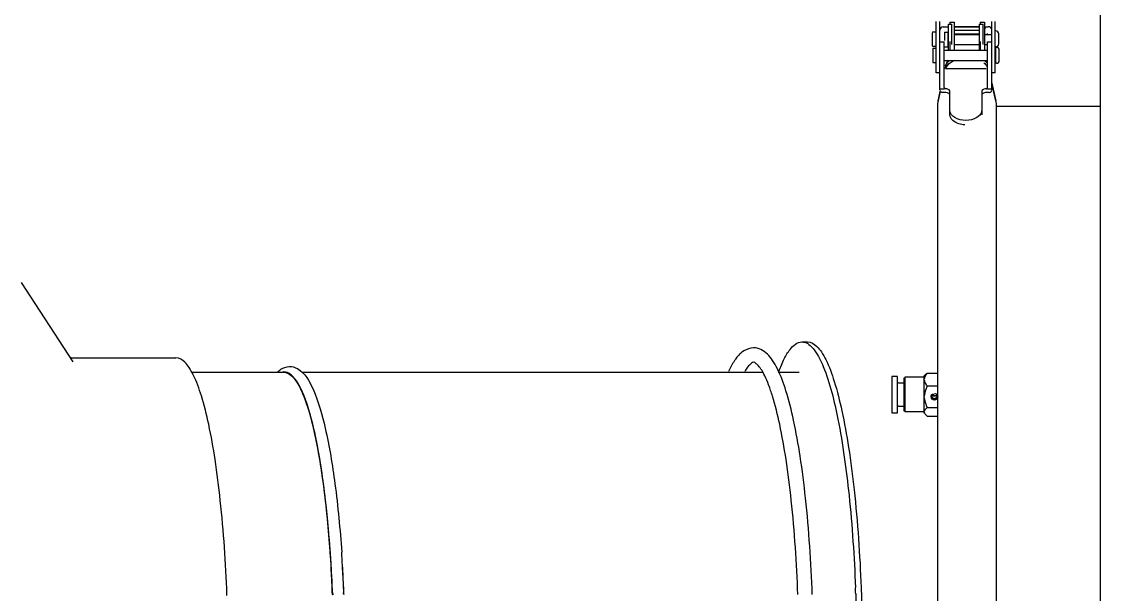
# Model space of a CAD drawing. Header units: millimetres. Extents: x 11802 to 19889, y -472 to 9054.
# Drawn here: x 12871 to 13244.4, y 409.2 to 607.5 of the extents above; entities that cross this region are included whole.
import ezdxf

# ---------------------------------------------------------------- set-up
doc = ezdxf.new("R2010")
doc.units = ezdxf.units.MM
doc.header["$LTSCALE"] = 307.34
doc.layers.get('0').update_dxf_attribs({"linetype": 'CONTINUOUS'})

msp = doc.modelspace()

# ---------------------------------------------------------------- linework, layer by layer
at = {"linetype": 'Continuous'}
for p, q in [((13244.44067, 187.57899), (13244.44067, 768.56248)), ((13187.63688, 589.76904), (13187.63688, 607.46524)), ((13188.83688, 594.019), (13188.83688, 607.46524)), ((13190.03688, 605.66705), (13191.83688, 605.66705)), ((13191.83688, 606.61613), (13193.03688, 606.61613)), ((13191.83688, 597.519), (13191.83688, 606.61612)), ((13192.36124, 607.27891), (13193.86124, 607.27891)), ((13192.36124, 607.27889), (13192.36124, 606.61613)), ((13193.03688, 599.52891), (13193.03688, 606.61612)), ((13193.86124, 607.27889), (13193.86124, 597.519)), ((13193.86124, 605.66705), (13202.63688, 605.66705)), ((13202.24797, 605.61293), (13193.86124, 605.61293)), ((13202.63688, 606.61613), (13203.83688, 606.61613)), ((13202.63688, 597.519), (13202.63688, 606.61612)), ((13202.86124, 607.27891), (13204.36124, 607.27891)), ((13202.86124, 607.27889), (13202.86124, 606.61613)), ((13203.83688, 599.52891), (13203.83688, 606.61613)), ((13204.36124, 607.27889), (13204.36124, 597.519)), ((13204.36124, 605.66705), (13205.63688, 605.66705)), ((13206.83688, 594.019), (13206.83688, 607.46524)), ((13208.03688, 589.76904), (13208.03688, 607.46524)), ((13186.28688, 603.96527), (13186.23688, 603.46527)), ((13186.23688, 603.46527), (13186.23688, 599.13495)), ((13186.28688, 603.96527), (13187.38688, 603.96527)), ((13187.38688, 603.96527), (13187.43688, 603.46527)), ((13187.43688, 603.46527), (13187.43688, 599.13493)), ((13190.48688, 603.77891), (13190.43688, 602.92098)), ((13190.43688, 602.92098), (13190.43688, 600.88252)), ((13190.48688, 603.77891), (13191.58688, 603.77891)), ((13191.58688, 603.77891), (13191.63688, 603.54758)), ((13191.63688, 603.54758), (13191.63688, 598.83363)), ((13193.86124, 604.46676), (13202.63688, 604.46676)), ((13193.86124, 603.21527), (13202.63688, 603.21527)), ((13193.86124, 603.02891), (13202.63688, 603.02891)), ((13204.36124, 603.02891), (13206.78688, 603.02891)), ((13205.33916, 603.02891), (13205.33688, 603.37558)), ((13208.23688, 604.21527), (13208.08688, 604.21527)), ((13209.23688, 599.71547), (13209.23688, 603.19942)), ((13186.23688, 599.13495), (13186.28688, 598.96528)), ((13186.28688, 598.96527), (13187.38688, 598.96527)), ((13186.48688, 598.26896), (13186.43688, 597.6226)), ((13186.43688, 597.6226), (13186.43688, 593.3605)), ((13186.48688, 598.269), (13187.58688, 598.269)), ((13187.43688, 599.13493), (13187.38688, 598.96528)), ((13188.84832, 600.43941), (13190.34832, 600.43941)), ((13190.34832, 585.01922), (13190.34832, 600.4394)), ((13190.34832, 597.519), (13205.34832, 597.519)), ((13190.48688, 598.77891), (13191.58688, 598.77891)), ((13191.63688, 598.83363), (13191.58688, 598.77892)), ((13192.36124, 600.58178), (13192.36124, 597.519)), ((13193.86124, 599.52891), (13202.63688, 599.52891)), ((13202.86124, 600.58178), (13202.86124, 597.519)), ((13204.36124, 599.52891), (13205.34832, 599.52891)), ((13205.34832, 600.43941), (13206.84832, 600.43941)), ((13205.34832, 585.01922), (13205.34832, 600.4394)), ((13208.23688, 598.71527), (13208.08688, 598.71527)), ((13208.23688, 598.37575), (13208.28688, 598.51896)), ((13208.23688, 593.11473), (13208.23688, 598.37575)), ((13208.43688, 598.519), (13208.28688, 598.519)), ((13209.43688, 594.01906), (13209.43688, 597.51894)), ((13188.84832, 583.79517), (13188.84832, 595.09885)), ((13190.34832, 594.019), (13205.34832, 594.019)), ((13206.84832, 583.79517), (13206.84832, 595.09885)), ((13186.43688, 593.3605), (13186.48688, 593.26904)), ((13186.48688, 593.269), (13187.58688, 593.269)), ((13190.74115, 591.60316), (13190.66341, 591.2512)), ((13190.84832, 591.21036), (13204.84832, 591.21036)), ((13208.28688, 593.01904), (13208.23688, 593.11473)), ((13208.43688, 593.019), (13208.28688, 593.019)), ((13188.83688, 589.769), (13187.63688, 589.769)), ((13208.03688, 589.769), (13206.83688, 589.769)), ((13208.3046, 580.00515), (13206.84832, 586.59815)), ((13188.89851, 583.26103), (13188.17934, 580.00515)), ((13188.17934, 579.11903), (13189.09322, 583.22045)), ((13188.84832, 584.22234), (13190.34832, 584.22234)), ((13190.34832, 582.94079), (13189.84832, 582.94079)), ((13192.34832, 575.12623), (13192.34832, 583.30764)), ((13203.34832, 583.30764), (13203.34832, 575.12623)), ((13205.34832, 584.22234), (13204.85946, 584.19442)), ((13205.34832, 584.22234), (13206.84832, 584.22234)), ((13205.84832, 582.94079), (13205.34832, 582.94079)), ((13206.91227, 585.3677), (13208.3046, 579.11903)), ((13188.17934, 377.00751), (13188.17934, 579.11903)), ((13208.3046, 579.11903), (13208.3046, 377.00434)), ((13244.44067, 578.07065), (13208.3046, 578.07065)), ((12888.86072, 489.65962), (12871.03227, 517.09854)), ((13141.14197, 496.57231), (13143.11165, 496.57231)), ((12888.17629, 491.07231), (12924.47725, 491.07231)), ((12929.82428, 486.07231), (12961.80502, 486.07231)), ((12960.78001, 487.08457), (12960.82081, 487.11059)), ((12960.82408, 486.99293), (12960.86027, 487.02868)), ((12961.70138, 486.07037), (12961.73566, 486.07135)), ((12961.7014, 486.05731), (12961.75345, 486.06484)), ((12961.73566, 486.07135), (12961.75344, 486.07171)), ((12968.08107, 486.07231), (13127.47742, 486.07231)), ((13133.05792, 486.07231), (13140.1914, 486.07231)), ((13133.0785, 486.21582), (13133.11128, 486.30419)), ((13133.09661, 485.99308), (13133.13005, 486.07231)), ((13184.49142, 485.80408), (13188.17934, 485.80408)), ((13172.19197, 484.79349), (13172.19197, 484.78884)), ((13172.19197, 484.65762), (13172.19197, 484.62412)), ((13172.19197, 484.56226), (13172.19197, 484.51936)), ((13172.19197, 484.44241), (13172.19197, 472.27713)), ((13174.19197, 484.62412), (13174.19197, 484.65762)), ((13174.19197, 484.51936), (13174.19197, 484.56226)), ((13174.19197, 472.27713), (13174.19197, 484.44241)), ((13174.69197, 482.35705), (13176.49197, 482.35705)), ((13176.49197, 472.55709), (13176.49197, 484.15701)), ((13176.69197, 484.35705), (13176.69197, 472.35705)), ((13183.49197, 484.35705), (13176.69197, 484.35705)), ((13183.49197, 484.8626), (13184.04067, 485.4113)), ((13183.49197, 471.85572), (13183.49197, 484.8626)), ((13188.17934, 481.27428), (13184.49142, 481.27428)), ((13174.69197, 474.35705), (13176.49197, 474.35705)), ((13172.19197, 472.19957), (13172.19197, 472.15629)), ((13172.19197, 472.0938), (13172.19197, 472.05991)), ((13172.19197, 472.01275), (13172.19197, 471.98839)), ((13172.19197, 471.98205), (13174.19197, 471.98205)), ((13174.19197, 472.15629), (13174.19197, 472.19957)), ((13174.19197, 472.05991), (13174.19197, 472.0938)), ((13174.19197, 471.98839), (13174.19197, 472.01275)), ((13174.19197, 471.942), (13174.19197, 471.95674)), ((13174.19197, 471.92093), (13174.19197, 471.92598)), ((13183.49197, 472.35705), (13176.69197, 472.35705)), ((13184.04064, 471.30279), (13184.49142, 470.91002)), ((13184.49142, 473.82725), (13188.17934, 473.82725)), ((13184.49142, 470.91002), (13188.17934, 470.91002)), ((13161.62666, 411.5243), (13161.57528, 411.45646)), ((12942.11803, 408.84528), (12942.10545, 409.18124)), ((13159.71153, 409.38762), (13159.71592, 409.21046)), ((13159.73689, 409.41808), (13159.74319, 409.24296))]:
    msp.add_line(p, q, dxfattribs=at)
msp.add_line((13174.19197, 484.65762), (13172.19197, 484.65762))
for points in [[(13202.3452, 605.60758), (13202.41104, 605.60837), (13202.47889, 605.60448), (13202.53965, 605.59683)], [(13190.83719, 584.19442), (13190.59725, 584.20734), (13190.34832, 584.22234)], [(12978.61689, 409.18499), (12978.59353, 409.18148), (12978.5689, 409.17931), (12978.54465, 409.17859)], [(12978.65913, 409.1998), (12978.65084, 409.19453), (12978.63651, 409.18948), (12978.61689, 409.18499)]]:
    msp.add_lwpolyline(points, dxfattribs=at)
for centre, radius, start, end in [((13190.03688, 604.46705), 1.2, 90, 180), ((13206.06492, 621.62498), 16.3488, 264.002321, 264.9168273), ((13205.63688, 604.46705), 1.2, 17.5672274, 90), ((13208.23688, 603.21527), 1, 0, 90), ((13208.23688, 599.71527), 1, 270, 0), ((13208.43688, 597.519), 1, 0, 90), ((13195.23371, 591.07074), 4.6, 139.4374196, 167.5925815), ((13195.23652, 590.59382), 4.61018, 131.5567679, 148.2099123), ((13201.24751, 590.59389), 4.61007, 31.8168569, 48.4472542), ((13201.25023, 591.07074), 4.6, 31.7409622, 38.2821165), ((13208.43688, 594.019), 1, 270, 0), ((13195.17798, 589.61759), 4.54829, 148.0411836, 159.2072762), ((13190.34781, 578.61641), 4.32438, 87.4426782, 89.993233), ((12961.80822, 483.03249), 3.03975, 92.0141084, 100.2670779), ((12961.90618, 483.13388), 3.03363, 93.9413727, 98.4865464), ((12961.90323, 483.17065), 2.99675, 92.6391851, 93.9334009), ((12961.80435, 483.09122), 2.98093, 89.987208, 90.9785245), ((12961.71521, 482.4826), 3.71233, 67.4591279, 68.6490429), ((13174.69197, 482.85705), 0.5, 225, 270), ((13186.42434, 483.03227), 3.36739, 135.0513972, 136.5821431), ((13174.69197, 473.85705), 0.5, 90, 135), ((13186.42434, 473.68183), 3.36739, 223.4178569, 224.9486028), ((13196.15928, 479.70879), 13.06643, 205.5072727, 206.7517807), ((12506.47736, 391.03196), 476.47405, 3.3845195, 3.9419103), ((12441.26557, 387.15321), 541.78156, 2.5659042, 3.3752491), ((12475.89722, 389.24289), 507.10648, 2.5072837, 3.382328), ((12397.23429, 385.09736), 585.86073, 2.356841, 2.57398013), ((12456.97162, 388.3726), 526.05203, 2.2753451, 2.5118071), ((12572.32389, 388.18657), 587.79657, 2.07000317, 2.26472012)]:
    msp.add_arc(centre, radius, start, end, dxfattribs=at)
for points, knots in [([(13204.61639, 605.34047), (13204.5702, 605.34446), (13204.47774, 605.35473), (13204.3858, 605.36892), (13204.3399, 605.37711)], [0, 0, 0, 0, 0.498583754, 1, 1, 1, 1]), ([(13204.62187, 605.33869), (13204.58407, 605.2692), (13204.49925, 605.11802), (13204.41373, 604.96724), (13204.36745, 604.88516)], [0, 0, 0, 0, 0.456377051, 1, 1, 1, 1]), ([(13191.31908, 592.02505), (13191.36019, 592.09088), (13191.44584, 592.22044), (13191.53804, 592.34542), (13191.5857, 592.40669)], [0, 0, 0, 0, 0.499952026, 1, 1, 1, 1]), ([(13189.33803, 583.02968), (13189.21323, 583.07435), (13188.91107, 583.19958), (13189.02087, 583.52986), (13189.10634, 583.62218)], [0, 0, 0, 0, 0.513051705, 1, 1, 1, 1]), ([(13189.84832, 582.94079), (13189.76461, 582.94079), (13189.59143, 582.9579), (13189.42231, 582.99951), (13189.33803, 583.02968)], [0, 0, 0, 0, 0.483219976, 1, 1, 1, 1]), ([(13190.38129, 584.73538), (13190.38129, 584.77025), (13190.38948, 584.83719), (13190.4297, 584.89439), (13190.45463, 584.91266)], [0, 0, 0, 0, 0.529989897, 1, 1, 1, 1]), ([(13190.60865, 584.28119), (13190.53859, 584.33716), (13190.43231, 584.48038), (13190.38129, 584.65209), (13190.38129, 584.73538)], [0, 0, 0, 0, 0.518430004, 1, 1, 1, 1]), ([(13190.83719, 584.19442), (13190.7961, 584.19442), (13190.7128, 584.21134), (13190.64114, 584.25522), (13190.60865, 584.28119)], [0, 0, 0, 0, 0.496907096, 1, 1, 1, 1]), ([(13192.34832, 582.02783), (13192.34832, 582.31974), (13191.8858, 582.66066), (13191.48693, 582.78441), (13191.34485, 582.82107)], [0, 0, 0, 0, 0.665485595, 1, 1, 1, 1]), ([(13192.15098, 583.70738), (13192.07965, 583.77379), (13191.90154, 583.89201), (13191.70895, 583.9796), (13191.60335, 584.02233)], [0, 0, 0, 0, 0.46107152, 1, 1, 1, 1]), ([(13192.34832, 583.30764), (13192.34832, 583.37816), (13192.30857, 583.53114), (13192.21049, 583.65197), (13192.15098, 583.70738)], [0, 0, 0, 0, 0.4644669, 1, 1, 1, 1]), ([(13203.54339, 583.70521), (13203.48539, 583.64899), (13203.38889, 583.52912), (13203.34832, 583.37753), (13203.34832, 583.30764)], [0, 0, 0, 0, 0.536142722, 1, 1, 1, 1]), ([(13204.08982, 584.02106), (13203.98199, 583.98283), (13203.78757, 583.89677), (13203.61313, 583.77281), (13203.54339, 583.70521)], [0, 0, 0, 0, 0.540821696, 1, 1, 1, 1]), ([(13205.34832, 582.94079), (13204.86853, 582.94079), (13204.24462, 582.86057), (13203.71248, 582.56443), (13203.61618, 582.48791)], [0, 0, 0, 0, 0.795949587, 1, 1, 1, 1]), ([(13204.85946, 584.19442), (13204.90057, 584.19442), (13204.98393, 584.21137), (13205.05562, 584.2553), (13205.08813, 584.2813)], [0, 0, 0, 0, 0.496904954, 1, 1, 1, 1]), ([(13205.08813, 584.2813), (13205.15816, 584.33729), (13205.2644, 584.48055), (13205.31539, 584.65227), (13205.31539, 584.73556)], [0, 0, 0, 0, 0.518425975, 1, 1, 1, 1]), ([(13205.31539, 584.73556), (13205.31539, 584.77042), (13205.3072, 584.83735), (13205.26702, 584.89455), (13205.24209, 584.91283)], [0, 0, 0, 0, 0.530051246, 1, 1, 1, 1]), ([(13205.84832, 582.94079), (13205.93226, 582.94079), (13206.10592, 582.95795), (13206.2755, 582.9997), (13206.35997, 583.03001)], [0, 0, 0, 0, 0.483295194, 1, 1, 1, 1]), ([(13206.35997, 583.03001), (13206.48424, 583.07461), (13206.78544, 583.2002), (13206.67474, 583.52921), (13206.58934, 583.62137)], [0, 0, 0, 0, 0.512390937, 1, 1, 1, 1]), ([(13194.03791, 574.24468), (13193.782, 574.39863), (13192.97001, 574.96906), (13192.34832, 575.94966), (13192.34832, 576.65432)], [0, 0, 0, 0, 0.297663594, 1, 1, 1, 1]), ([(13197.48766, 571.72292), (13196.79696, 571.75271), (13194.76254, 572.02479), (13192.34832, 573.67692), (13192.34832, 575.12623)], [0, 0, 0, 0, 0.322959392, 1, 1, 1, 1]), ([(13203.34832, 576.65432), (13203.34832, 576.43524), (13203.16586, 575.42239), (13202.33437, 574.65107), (13201.65838, 574.24449)], [0, 0, 0, 0, 0.217356359, 1, 1, 1, 1]), ([(13124.36814, 494.51721), (13123.18757, 494.49469), (13120.75799, 493.68736), (13119.09307, 491.87189), (13118.35211, 490.89566)], [0, 0, 0, 0, 0.490692585, 1, 1, 1, 1]), ([(13144.70853, 409.14625), (13144.29418, 420.27627), (13143.25539, 436.27199), (13140.72282, 456.3652), (13138.52065, 468.7936), (13135.98546, 478.96329), (13133.47695, 485.88717), (13131.11989, 490.08716), (13128.81043, 493.08696), (13126.1152, 494.55053), (13124.36814, 494.51721)], [0, 0, 0, 0, 0.367694683, 0.528596211, 0.6684334, 0.784111728, 0.874349309, 0.910615802, 0.942313371, 1, 1, 1, 1]), ([(13133.11128, 486.30419), (13133.6746, 487.81906), (13134.81662, 490.50322), (13136.98076, 494.31278), (13139.51919, 496.57122), (13141.14072, 496.57218)], [0, 0, 0, 0, 0.359175563, 0.63964093, 1, 1, 1, 1]), ([(13142.68476, 496.21029), (13143.9057, 495.63656), (13146.27266, 492.96869), (13150.40443, 484.24964), (13154.43809, 467.33227), (13157.94793, 441.75498), (13159.23284, 422.1971), (13159.65698, 411.5243)], [0, 0, 0, 0, 0.046130295, 0.115828826, 0.330921991, 0.634751345, 1, 1, 1, 1]), ([(13143.1104, 496.57218), (13144.28877, 496.57287), (13146.2005, 495.37034), (13148.0113, 492.98217), (13150.23875, 488.99767), (13152.68632, 482.17096), (13155.24219, 471.99465), (13157.48075, 459.44583), (13160.08842, 439.06987), (13161.17728, 422.83222), (13161.62666, 411.5243)], [0, 0, 0, 0, 0.039582948, 0.067305887, 0.101757734, 0.191945455, 0.310121084, 0.45393188, 0.619851008, 1, 1, 1, 1]), ([(12888.17629, 491.07231), (12888.13244, 491.07231), (12888.04791, 491.07544), (12887.96385, 491.08494), (12887.92368, 491.09108)], [0, 0, 0, 0, 0.518997922, 1, 1, 1, 1]), ([(12942.10545, 409.18124), (12941.69529, 420.04939), (12940.67719, 435.66418), (12938.20787, 455.26887), (12936.07781, 467.36026), (12933.63933, 477.17221), (12931.30061, 483.7574), (12929.16963, 487.60426), (12927.43931, 489.90656), (12925.60735, 491.07186), (12924.47724, 491.07185)], [0, 0, 0, 0, 0.379678767, 0.545669949, 0.689648974, 0.808013077, 0.898342374, 0.932830432, 0.960547752, 1, 1, 1, 1]), ([(13118.35211, 490.89566), (13118.11208, 490.57942), (13117.10211, 489.13665), (13116.28237, 487.56867), (13115.71193, 486.33105)], [0, 0, 0, 0, 0.225605069, 1, 1, 1, 1]), ([(13124.42437, 489.60932), (13124.15852, 489.59614), (13123.39364, 488.96188), (13122.726, 488.38813), (13122.33485, 487.87278)], [0, 0, 0, 0, 0.291486448, 1, 1, 1, 1]), ([(13139.70487, 409.15048), (13139.29606, 420.03275), (13138.28071, 435.6629), (13135.82527, 455.27976), (13133.70859, 467.33309), (13131.60385, 475.93576), (13129.73395, 481.5), (13128.41443, 484.6506), (13127.15929, 487.00616), (13125.94769, 488.54945), (13125.05681, 489.24428), (13124.58506, 489.61728), (13124.42437, 489.60932)], [0, 0, 0, 0, 0.393035439, 0.564717233, 0.7133045, 0.834561734, 0.883838661, 0.925104184, 0.957538107, 0.980426275, 0.994193336, 1, 1, 1, 1]), ([(12960.82081, 487.11059), (12961.66791, 487.64659), (12963.63409, 488.37073), (12965.67496, 487.82524), (12966.52602, 487.34083)], [0, 0, 0, 0, 0.505844448, 1, 1, 1, 1]), ([(12963.0654, 485.80515), (12963.99247, 485.41206), (12965.84684, 483.61594), (12969.16402, 477.5682), (12972.52779, 465.70147), (12975.68552, 447.44676), (12977.03892, 433.37108), (12977.62482, 425.59473)], [0, 0, 0, 0, 0.047920416, 0.117283856, 0.328169558, 0.628880616, 1, 1, 1, 1]), ([(12966.52602, 487.34083), (12969.12116, 485.86372), (12973.09264, 478.53019), (12976.78338, 465.09575), (12979.94322, 446.05304), (12981.27848, 431.70143), (12981.8242, 423.78719)], [0, 0, 0, 0, 0.134907789, 0.347554893, 0.641592538, 1, 1, 1, 1]), ([(12963.93355, 485.30893), (12965.00333, 484.53862), (12966.9847, 481.84101), (12970.54865, 473.64346), (12974.02432, 458.42079), (12977.05684, 435.72246), (12978.17335, 418.52233), (12978.54465, 409.17859)], [0, 0, 0, 0, 0.050386613, 0.123939788, 0.342105479, 0.642580158, 1, 1, 1, 1]), ([(12978.65913, 409.1998), (12978.29463, 418.37222), (12977.2028, 435.30116), (12974.25299, 457.75631), (12970.86909, 472.9354), (12967.40938, 481.30982), (12965.50353, 484.15936), (12964.46271, 485.063)], [0, 0, 0, 0, 0.352942219, 0.651448812, 0.871268024, 0.947004445, 1, 1, 1, 1]), ([(12977.73841, 425.6318), (12977.20853, 432.92011), (12975.91658, 446.23379), (12973.03081, 463.80686), (12969.94919, 475.56104), (12966.94778, 482.07449), (12965.32603, 484.31346), (12964.46271, 485.063)], [0, 0, 0, 0, 0.355995232, 0.650899367, 0.867851433, 0.944302907, 1, 1, 1, 1]), ([(13183.49197, 484.45434), (13183.50029, 484.5294), (13183.53575, 484.68201), (13183.60011, 484.82426), (13183.6384, 484.89424)], [0, 0, 0, 0, 0.486307458, 1, 1, 1, 1]), ([(13183.63847, 484.39128), (13183.59932, 484.2802), (13183.53445, 484.05532), (13183.5002, 483.82355), (13183.49197, 483.70824)], [0, 0, 0, 0, 0.504685913, 1, 1, 1, 1]), ([(13183.49197, 483.37012), (13183.5002, 483.25481), (13183.53443, 483.02303), (13183.59926, 482.79814), (13183.6384, 482.68705)], [0, 0, 0, 0, 0.495319216, 1, 1, 1, 1]), ([(13183.6384, 484.89424), (13183.68207, 484.97408), (13183.78721, 485.13216), (13183.91102, 485.27549), (13183.9784, 485.34672)], [0, 0, 0, 0, 0.481363683, 1, 1, 1, 1]), ([(13183.9784, 481.98445), (13184.00522, 481.94041), (13184.0606, 481.85273), (13184.11858, 481.76675), (13184.14831, 481.72395)], [0, 0, 0, 0, 0.49732481, 1, 1, 1, 1]), ([(13184.14831, 481.72395), (13184.20165, 481.64715), (13184.31305, 481.4949), (13184.43076, 481.3475), (13184.49142, 481.27428)], [0, 0, 0, 0, 0.495833029, 1, 1, 1, 1]), ([(13184.12732, 480.48479), (13184.10129, 480.42226), (13184.05041, 480.29671), (13184.00203, 480.17018), (13183.97851, 480.10667)], [0, 0, 0, 0, 0.500012661, 1, 1, 1, 1]), ([(13185.85879, 477.76154), (13185.87047, 477.8387), (13185.90459, 477.99147), (13185.96065, 478.13807), (13185.99583, 478.20768)], [0, 0, 0, 0, 0.500144275, 1, 1, 1, 1]), ([(13185.99583, 478.20768), (13186.061, 478.33662), (13186.27561, 478.62866), (13186.63438, 478.4963), (13186.75988, 478.39854)], [0, 0, 0, 0, 0.475933969, 1, 1, 1, 1]), ([(13186.16287, 478.27835), (13186.19791, 478.24718), (13186.27696, 478.19383), (13186.37143, 478.17454), (13186.41795, 478.17454)], [0, 0, 0, 0, 0.502019241, 1, 1, 1, 1]), ([(13186.41795, 478.17454), (13186.46225, 478.17454), (13186.56047, 478.19304), (13186.64828, 478.23893), (13186.69334, 478.26808)], [0, 0, 0, 0, 0.452195073, 1, 1, 1, 1]), ([(13186.69334, 478.26808), (13186.7045, 478.2753), (13186.72702, 478.29066), (13186.74886, 478.30698), (13186.75988, 478.31556)], [0, 0, 0, 0, 0.48751407, 1, 1, 1, 1]), ([(13187.88649, 477.62988), (13187.91886, 477.68456), (13187.97155, 477.7989), (13187.99199, 477.92401), (13187.99199, 477.98509)], [0, 0, 0, 0, 0.509908784, 1, 1, 1, 1]), ([(13187.9816, 478.18893), (13187.99159, 478.1399), (13187.988, 478.02474), (13187.94016, 477.92153), (13187.9082, 477.86918)], [0, 0, 0, 0, 0.449318839, 1, 1, 1, 1]), ([(13184.12732, 474.61697), (13184.16484, 474.52681), (13184.24236, 474.34749), (13184.32439, 474.17021), (13184.36643, 474.08206)], [0, 0, 0, 0, 0.499984156, 1, 1, 1, 1]), ([(13185.84197, 477.55077), (13185.84197, 477.58479), (13185.8451, 477.65533), (13185.85333, 477.72544), (13185.85879, 477.76154)], [0, 0, 0, 0, 0.482349681, 1, 1, 1, 1]), ([(13188.14197, 477.55077), (13188.14197, 477.01098), (13186.99196, 475.81035), (13185.84197, 477.01098), (13185.84197, 477.55077)], [0, 0, 0, 0, 0.500003274, 1, 1, 1, 1]), ([(13186.8223, 476.88829), (13186.87345, 476.88105), (13186.97617, 476.87268), (13187.07916, 476.87664), (13187.13001, 476.88181)], [0, 0, 0, 0, 0.502716649, 1, 1, 1, 1]), ([(13187.13001, 476.88181), (13187.16616, 476.88549), (13187.2376, 476.89601), (13187.30774, 476.91328), (13187.34197, 476.92361)], [0, 0, 0, 0, 0.504035799, 1, 1, 1, 1]), ([(13187.75463, 477.4544), (13187.7798, 477.48167), (13187.82699, 477.53789), (13187.86807, 477.59877), (13187.88649, 477.62988)], [0, 0, 0, 0, 0.506616877, 1, 1, 1, 1]), ([(13184.49142, 473.82725), (13184.3982, 473.75479), (13184.22095, 473.60916), (13184.05485, 473.45066), (13183.97846, 473.36988)], [0, 0, 0, 0, 0.515035911, 1, 1, 1, 1]), ([(12977.62482, 425.59473), (12977.72563, 424.25676), (12978.11763, 418.79068), (12978.42961, 413.31882), (12978.61736, 409.18475)], [0, 0, 0, 0, 0.244843088, 1, 1, 1, 1]), ([(12978.61736, 409.18475), (12978.56972, 410.58211), (12978.35516, 416.06831), (12978.03514, 421.55037), (12977.73841, 425.6318)], [0, 0, 0, 0, 0.254658837, 1, 1, 1, 1]), ([(13161.63102, 411.41425), (13162.27289, 395.1856), (13162.27914, 371.18406), (13160.45491, 340.30223), (13158.30565, 319.85543), (13155.43829, 302.73801), (13152.49325, 291.0286), (13149.61236, 283.98917), (13147.40378, 279.98628), (13144.79289, 277.57336), (13143.11291, 277.57242)], [0, 0, 0, 0, 0.353042161, 0.52101445, 0.672306529, 0.799784565, 0.897826254, 0.934734577, 0.963482023, 1, 1, 1, 1]), ([(12978.66299, 409.10232), (12978.69572, 409.13607), (12978.79176, 409.19798), (12978.89515, 409.24145), (12978.95643, 409.26379)], [0, 0, 0, 0, 0.418931679, 1, 1, 1, 1]), ([(12982.60668, 409.28406), (12982.57264, 409.37612), (12982.4036, 409.44465), (12982.26504, 409.48803), (12982.21334, 409.50137)], [0, 0, 0, 0, 0.647655993, 1, 1, 1, 1]), ([(12982.58105, 409.23322), (12982.59022, 409.22234), (12982.6054, 409.19967), (12982.61207, 409.17292), (12982.6126, 409.16031)], [0, 0, 0, 0, 0.530092353, 1, 1, 1, 1]), ([(13159.74319, 409.24296), (13160.27339, 394.45446), (13160.27644, 372.52922), (13158.75628, 344.14793), (13156.93437, 324.92036), (13154.51119, 308.27344), (13151.59586, 294.79593), (13148.37815, 285.14257), (13145.51494, 280.06019), (13143.82458, 278.67001)], [0, 0, 0, 0, 0.333732823, 0.493894495, 0.640926394, 0.76904283, 0.873413814, 0.950641748, 1, 1, 1, 1])]:
    msp.add_open_spline(points, degree=3, knots=knots, dxfattribs=at)
for points in [[(13191.5857, 592.40669), (13192.22871, 593.23324), (13193.22367, 593.85421), (13194.24712, 594.07598)], [(13191.31794, 593.02251), (13191.04935, 592.58815), (13190.8513, 592.10183), (13190.74115, 591.60316)], [(13204.13334, 593.17936), (13204.53798, 592.85801), (13204.89252, 592.46164), (13205.166, 592.02322)], [(13191.34485, 582.82107), (13191.08266, 582.88872), (13190.81127, 582.92442), (13190.54076, 582.93648)], [(13191.60335, 584.02233), (13191.3597, 584.12089), (13191.10186, 584.19318), (13190.84065, 584.22234)], [(13204.99113, 584.19658), (13204.68606, 584.17166), (13204.37831, 584.12334), (13204.08982, 584.02106)], [(13201.65838, 574.24449), (13199.48161, 572.93526), (13196.21455, 572.93524), (13194.03791, 574.24468)], [(13141.14072, 496.57218), (13141.66935, 496.57249), (13142.20632, 496.43511), (13142.68476, 496.21029)], [(12959.78403, 486.30924), (12960.09338, 486.59439), (12960.42614, 486.857), (12960.78001, 487.08457)], [(12963.13831, 485.91133), (12962.70846, 486.08971), (12962.23013, 486.18564), (12961.76524, 486.16422)], [(12963.0668, 485.94014), (12962.65677, 486.1004), (12962.20501, 486.18448), (12961.76524, 486.16422)], [(12961.79717, 486.07214), (12962.22918, 486.07318), (12962.66767, 485.9738), (12963.0654, 485.80515)], [(12963.13677, 485.77403), (12963.41741, 485.64826), (12963.68399, 485.48863), (12963.93355, 485.30893)], [(12964.46271, 485.063), (12964.06683, 485.40671), (12963.62253, 485.71037), (12963.13831, 485.91133)], [(12964.46271, 485.063), (12964.06683, 485.40671), (12963.62253, 485.71037), (12963.13831, 485.91133)], [(13122.33485, 487.87278), (13121.97717, 487.40153), (13121.65673, 486.90152), (13121.35919, 486.39017)], [(13184.49142, 485.80408), (13184.14049, 485.38045), (13183.82131, 484.91011), (13183.63847, 484.39128)], [(13183.6384, 482.68705), (13183.72485, 482.44165), (13183.84305, 482.20666), (13183.9784, 481.98445)], [(13183.97851, 480.10667), (13183.70884, 479.37856), (13183.52563, 478.60442), (13183.49197, 477.82871)], [(13184.49142, 481.27428), (13184.36101, 481.01548), (13184.23872, 480.75233), (13184.12732, 480.48479)], [(13185.99197, 477.98489), (13185.99197, 477.59881), (13186.31159, 477.1459), (13186.68775, 477.05892)], [(13187.29564, 477.76452), (13186.92458, 477.67417), (13186.48304, 477.89923), (13186.22994, 478.18523)], [(13186.99197, 478.69188), (13187.36201, 478.69188), (13187.90779, 478.55153), (13187.9816, 478.18893)], [(13186.99197, 478.02222), (13187.27941, 478.02222), (13187.59228, 478.09613), (13187.81587, 478.27677)], [(13187.86571, 478.25295), (13187.74895, 478.03163), (13187.53877, 477.82373), (13187.29564, 477.76452)], [(13183.49197, 477.27283), (13183.50833, 476.89573), (13183.55949, 476.51906), (13183.63867, 476.15)], [(13183.63867, 476.15), (13183.75117, 475.62559), (13183.92123, 475.11213), (13184.12732, 474.61697)], [(13185.86909, 477.74776), (13185.96438, 477.33068), (13186.3987, 476.94827), (13186.8223, 476.88829)], [(13186.68775, 477.05892), (13187.05727, 476.97347), (13187.49737, 477.17571), (13187.75463, 477.4544)], [(13187.34197, 476.92361), (13187.64041, 477.0275), (13188.0627, 477.25754), (13188.03342, 477.57219)], [(13183.97846, 473.36988), (13183.74569, 473.12372), (13183.52927, 472.81424), (13183.49197, 472.47751)], [(13183.49197, 472.25976), (13183.52927, 471.92304), (13183.7456, 471.61351), (13183.9784, 471.36738)]]:
    msp.add_open_spline(points, degree=3, dxfattribs=at)

doc.saveas('drawing.dxf')
